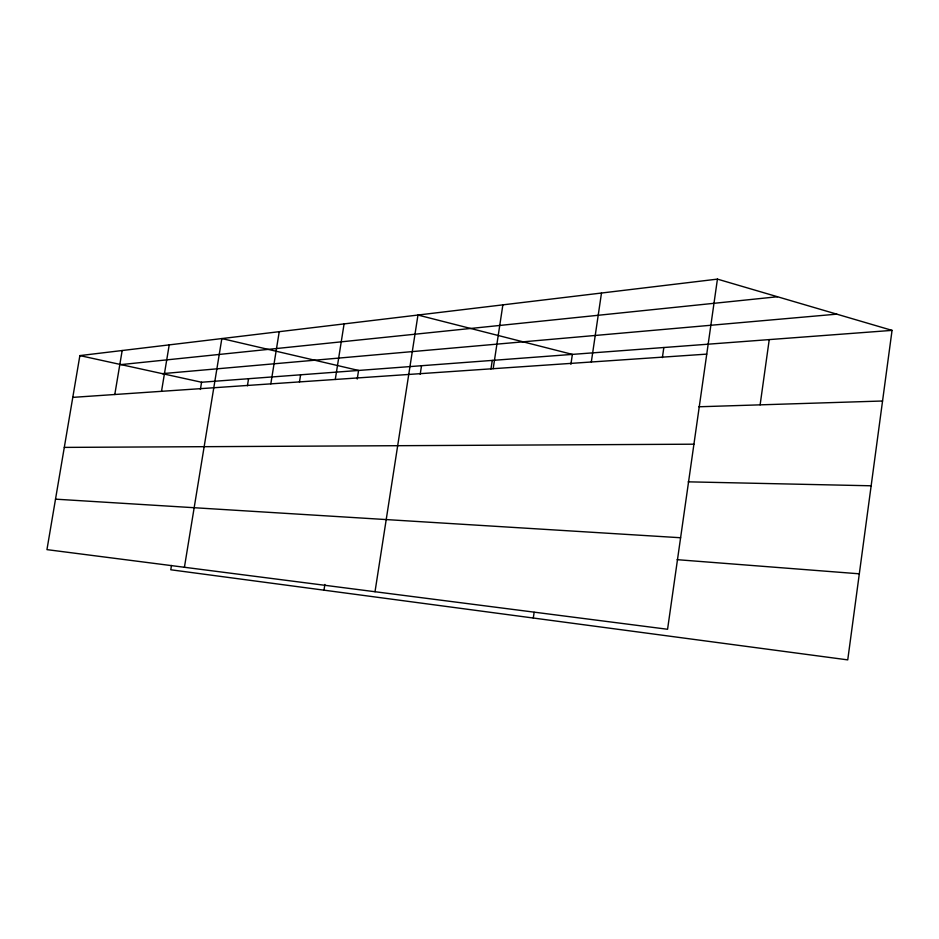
<?xml version="1.0" encoding="UTF-8"?>
<svg xmlns="http://www.w3.org/2000/svg" width="939" height="939" viewBox="0 0 939 939"><rect width="100%" height="100%" fill="white"/><g stroke="black" fill="none" stroke-linecap="round" stroke-linejoin="round"><path stroke-width="1.41" d="M717.431 279.118L667.57 629.271L46.95 549.632L79.874 355.599L717.431 279.118L892.05 330.375L847.741 659.882L170.781 569.773L171.485 565.466M760.121 404.85L769.241 339.601M662.382 357.63L663.838 347.524M591.324 361.996L601.488 293.027M533.293 618.026L534.138 612.298M570.9 364.297L572.379 354.39L417.961 315.046L375.013 591.734M490.956 369.027L492.271 360.412M493.186 368.687L502.87 304.858M420.191 374.297L421.517 365.717M323.99 590.162L324.882 584.445M357.219 379.051L358.581 370.447L221.839 338.568L184.42 567.273M335.282 379.462L344.085 323.896M299.459 382.02L300.609 374.802M247.415 385.788L248.553 378.71M270.819 383.863L279.235 331.678M200.383 389.462L201.568 382.243L892.05 330.375M161.52 391.317L169.22 344.871M114.793 394.509L122.176 350.517M120.978 364.602L777.48 296.747M162.341 373.652L836.802 314.154M72.784 397.373L706.75 354.12M698.851 406.775L882.554 401M64.298 447.398L693.921 444.194M688.17 481.836L871.157 485.792M55.518 499.161L680.599 537.742M677.089 559.667L859.314 573.811M79.874 355.599L201.568 382.243"/></g></svg>
